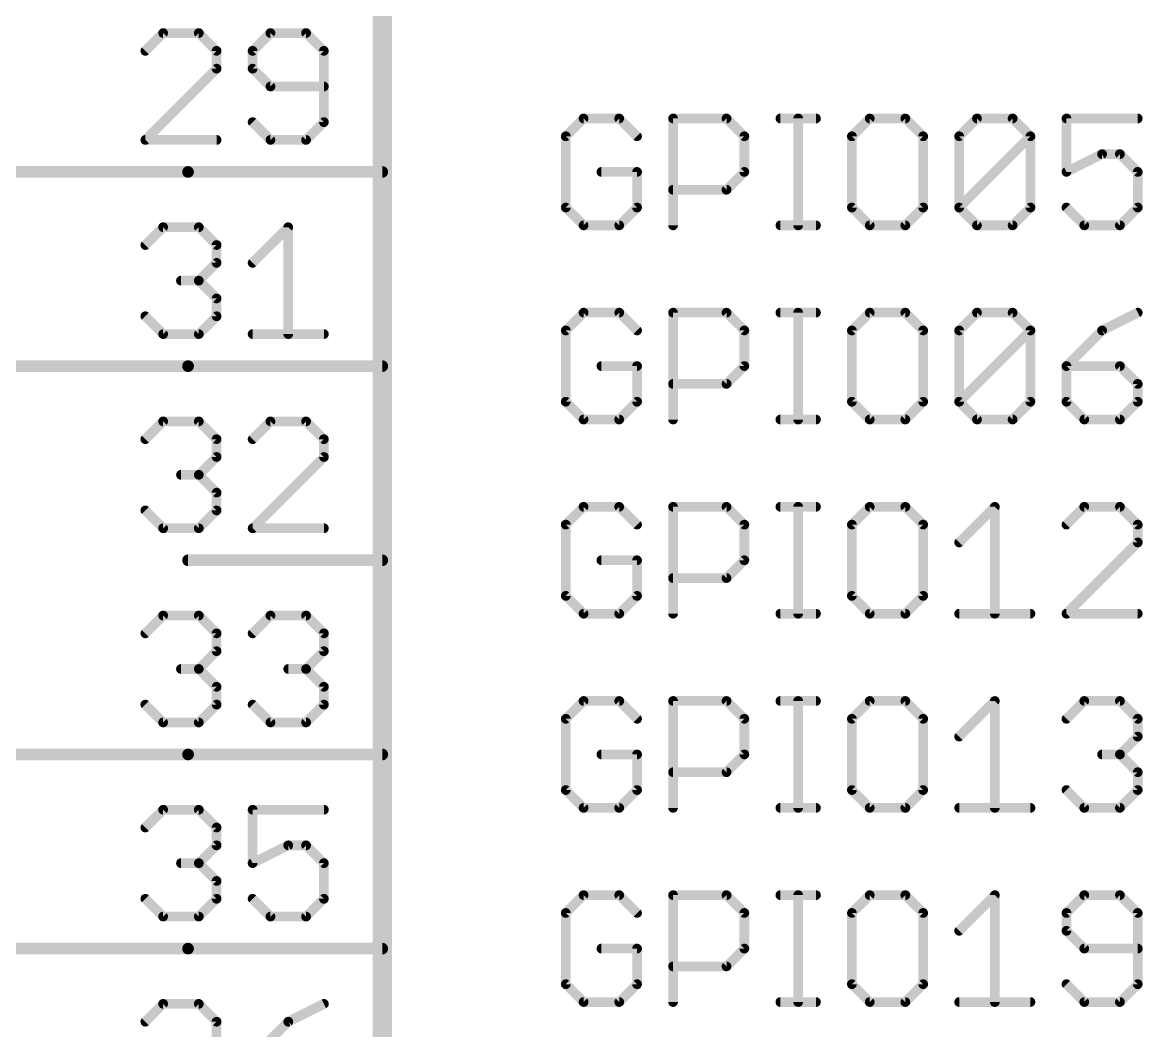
# Model space of a CAD drawing. Extents: x 2 to 137, y 1 to 177.
# Drawn here: x 56.25 to 70.9, y 120.85 to 134.04 of the extents above; entities that cross this region are included whole.
import ezdxf

# ---------------------------------------------------------------- set-up
doc = ezdxf.new("R2010")
doc.units = 0
for name, color, linetype in [('91', 94, 'CONTINUOUS'), ('94', 14, 'CONTINUOUS'), ('95', 250, 'CONTINUOUS')]:
    doc.layers.add(name, color=color, linetype=linetype)

msp = doc.modelspace()

# ---------------------------------------------------------------- linework, layer by layer
at = {"layer": '91', "const_width": 0.1524}
for points in [[(58.42, 132.08), (48.26, 132.08)], [(58.42, 129.54), (48.26, 129.54)], [(58.42, 124.46), (48.26, 124.46)], [(58.42, 121.92), (55.88, 121.92)]]:
    msp.add_lwpolyline(points, dxfattribs=at)
at = {"layer": '91', "const_width": 0.0762}
for points in [[(58.42, 132.0419, 1), (58.42, 132.1181)], [(58.42, 129.5019, 1), (58.42, 129.5781)], [(58.42, 124.4219, 1), (58.42, 124.4981)], [(58.42, 121.8819, 1), (58.42, 121.9581)]]:
    msp.add_lwpolyline(points, format="xyb", dxfattribs=at)
at = {"layer": '94'}
for points, const_width in [([(60.96, 101.6), (60.96, 165.1)], 0.254), ([(58.42, 132.08), (60.96, 132.08)], 0.1524), ([(58.42, 129.54), (60.96, 129.54)], 0.1524), ([(58.42, 127), (60.96, 127)], 0.1524), ([(58.42, 124.46), (60.96, 124.46)], 0.1524), ([(58.42, 121.92), (60.96, 121.92)], 0.1524)]:
    msp.add_lwpolyline(points, dxfattribs=dict(at, const_width=const_width))
at = {"layer": '94', "const_width": 0.0762}
for points in [[(58.42, 132.1181, 1), (58.42, 132.0419)], [(60.96, 132.0419, 1), (60.96, 132.1181)], [(58.42, 129.5781, 1), (58.42, 129.5019)], [(60.96, 129.5019, 1), (60.96, 129.5781)], [(58.42, 127.0381, 1), (58.42, 126.9619)], [(60.96, 126.9619, 1), (60.96, 127.0381)], [(58.42, 124.4981, 1), (58.42, 124.4219)], [(60.96, 124.4219, 1), (60.96, 124.4981)], [(58.42, 121.9581, 1), (58.42, 121.8819)], [(60.96, 121.8819, 1), (60.96, 121.9581)]]:
    msp.add_lwpolyline(points, format="xyb", dxfattribs=at)
at = {"layer": '95', "const_width": 0.127}
for points in [[(58.0944, 133.8973), (57.8613, 133.6643)], [(58.5604, 133.8973), (58.0944, 133.8973)], [(58.7935, 133.6643), (58.5604, 133.8973)], [(59.4977, 133.8973), (59.2646, 133.6643)], [(59.9637, 133.8973), (59.4977, 133.8973)], [(60.1968, 133.6643), (59.9637, 133.8973)], [(58.7935, 133.4312), (58.7935, 133.6643)], [(59.2646, 133.6643), (59.2646, 133.4312)], [(60.1968, 132.7321), (60.1968, 133.6643)], [(57.8613, 132.4991), (58.7935, 133.4312)], [(59.2646, 133.4312), (59.4977, 133.1982)], [(59.4977, 133.1982), (60.1968, 133.1982)], [(59.2646, 132.7321), (59.4977, 132.4991)], [(59.9637, 132.4991), (60.1968, 132.7321)], [(63.5933, 132.7797), (63.3603, 132.5467)], [(64.0594, 132.7797), (63.5933, 132.7797)], [(64.2924, 132.5467), (64.0594, 132.7797)], [(64.7636, 131.3815), (64.7636, 132.7797)], [(64.7636, 132.7797), (65.4627, 132.7797)], [(65.4627, 132.7797), (65.6957, 132.5467)], [(66.1669, 132.7797), (66.6329, 132.7797)], [(66.3999, 131.3815), (66.3999, 132.7797)], [(67.3354, 132.7797), (67.1024, 132.5467)], [(67.8015, 132.7797), (67.3354, 132.7797)], [(68.0345, 132.5467), (67.8015, 132.7797)], [(68.5057, 132.5467), (68.7387, 132.7797)], [(68.7387, 132.7797), (69.2048, 132.7797)], [(69.2048, 132.7797), (69.4378, 132.5467)], [(70.8411, 132.7797), (69.9089, 132.7797)], [(69.9089, 132.7797), (69.9089, 132.0806)], [(63.3603, 132.5467), (63.3603, 131.6145)], [(65.6957, 132.5467), (65.6957, 132.0806)], [(67.1024, 132.5467), (67.1024, 131.6145)], [(68.0345, 131.6145), (68.0345, 132.5467)], [(68.5057, 131.6145), (68.5057, 132.5467)], [(68.5057, 131.6145), (69.4378, 132.5467)], [(69.4378, 132.5467), (69.4378, 131.6145)], [(58.7935, 132.4991), (57.8613, 132.4991)], [(59.4977, 132.4991), (59.9637, 132.4991)], [(69.9089, 132.0806), (70.375, 132.3136)], [(70.375, 132.3136), (70.608, 132.3136)], [(70.608, 132.3136), (70.8411, 132.0806)], [(64.2924, 132.0806), (63.8264, 132.0806)], [(64.2924, 131.6145), (64.2924, 132.0806)], [(65.6957, 132.0806), (65.4627, 131.8476)], [(70.8411, 132.0806), (70.8411, 131.6145)], [(65.4627, 131.8476), (64.7636, 131.8476)], [(63.3603, 131.6145), (63.5933, 131.3815)], [(64.0594, 131.3815), (64.2924, 131.6145)], [(67.1024, 131.6145), (67.3354, 131.3815)], [(67.8015, 131.3815), (68.0345, 131.6145)], [(68.7387, 131.3815), (68.5057, 131.6145)], [(69.4378, 131.6145), (69.2048, 131.3815)], [(70.142, 131.3815), (69.9089, 131.6145)], [(70.8411, 131.6145), (70.608, 131.3815)], [(63.5933, 131.3815), (64.0594, 131.3815)], [(66.1669, 131.3815), (66.6329, 131.3815)], [(67.3354, 131.3815), (67.8015, 131.3815)], [(69.2048, 131.3815), (68.7387, 131.3815)], [(70.608, 131.3815), (70.142, 131.3815)], [(57.8613, 131.1243), (58.0944, 131.3573)], [(58.0944, 131.3573), (58.5604, 131.3573)], [(58.5604, 131.3573), (58.7935, 131.1243)], [(59.2646, 130.8912), (59.7307, 131.3573)], [(59.7307, 131.3573), (59.7307, 129.9591)], [(58.7935, 131.1243), (58.7935, 130.8912)], [(58.7935, 130.8912), (58.5604, 130.6582)], [(58.5604, 130.6582), (58.3274, 130.6582)], [(58.5604, 130.6582), (58.7935, 130.4252)], [(58.7935, 130.4252), (58.7935, 130.1921)], [(58.0944, 129.9591), (57.8613, 130.1921)], [(58.7935, 130.1921), (58.5604, 129.9591)], [(63.5933, 130.2397), (63.3603, 130.0067)], [(64.0594, 130.2397), (63.5933, 130.2397)], [(64.2924, 130.0067), (64.0594, 130.2397)], [(64.7636, 128.8415), (64.7636, 130.2397)], [(64.7636, 130.2397), (65.4627, 130.2397)], [(65.4627, 130.2397), (65.6957, 130.0067)], [(66.1669, 130.2397), (66.6329, 130.2397)], [(66.3999, 128.8415), (66.3999, 130.2397)], [(67.3354, 130.2397), (67.1024, 130.0067)], [(67.8015, 130.2397), (67.3354, 130.2397)], [(68.0345, 130.0067), (67.8015, 130.2397)], [(68.5057, 130.0067), (68.7387, 130.2397)], [(68.7387, 130.2397), (69.2048, 130.2397)], [(69.2048, 130.2397), (69.4378, 130.0067)], [(70.8411, 130.2397), (70.375, 130.0067)], [(58.5604, 129.9591), (58.0944, 129.9591)], [(59.2646, 129.9591), (60.1968, 129.9591)], [(63.3603, 130.0067), (63.3603, 129.0745)], [(65.6957, 130.0067), (65.6957, 129.5406)], [(67.1024, 130.0067), (67.1024, 129.0745)], [(68.0345, 129.0745), (68.0345, 130.0067)], [(68.5057, 129.0745), (68.5057, 130.0067)], [(68.5057, 129.0745), (69.4378, 130.0067)], [(69.4378, 130.0067), (69.4378, 129.0745)], [(70.375, 130.0067), (69.9089, 129.5406)], [(64.2924, 129.5406), (63.8264, 129.5406)], [(64.2924, 129.0745), (64.2924, 129.5406)], [(65.6957, 129.5406), (65.4627, 129.3076)], [(69.9089, 129.5406), (69.9089, 129.0745)], [(70.608, 129.5406), (69.9089, 129.5406)], [(70.8411, 129.3076), (70.608, 129.5406)], [(65.4627, 129.3076), (64.7636, 129.3076)], [(70.8411, 129.0745), (70.8411, 129.3076)], [(63.3603, 129.0745), (63.5933, 128.8415)], [(64.0594, 128.8415), (64.2924, 129.0745)], [(67.1024, 129.0745), (67.3354, 128.8415)], [(67.8015, 128.8415), (68.0345, 129.0745)], [(68.7387, 128.8415), (68.5057, 129.0745)], [(69.4378, 129.0745), (69.2048, 128.8415)], [(69.9089, 129.0745), (70.142, 128.8415)], [(70.608, 128.8415), (70.8411, 129.0745)], [(57.8613, 128.5843), (58.0944, 128.8173)], [(58.0944, 128.8173), (58.5604, 128.8173)], [(58.5604, 128.8173), (58.7935, 128.5843)], [(59.4977, 128.8173), (59.2646, 128.5843)], [(59.9637, 128.8173), (59.4977, 128.8173)], [(60.1968, 128.5843), (59.9637, 128.8173)], [(63.5933, 128.8415), (64.0594, 128.8415)], [(66.1669, 128.8415), (66.6329, 128.8415)], [(67.3354, 128.8415), (67.8015, 128.8415)], [(69.2048, 128.8415), (68.7387, 128.8415)], [(70.142, 128.8415), (70.608, 128.8415)], [(58.7935, 128.5843), (58.7935, 128.3512)], [(60.1968, 128.3512), (60.1968, 128.5843)], [(58.7935, 128.3512), (58.5604, 128.1182)], [(59.2646, 127.4191), (60.1968, 128.3512)], [(58.5604, 128.1182), (58.3274, 128.1182)], [(58.5604, 128.1182), (58.7935, 127.8852)], [(58.7935, 127.8852), (58.7935, 127.6521)], [(63.5933, 127.6997), (63.3603, 127.4667)], [(64.0594, 127.6997), (63.5933, 127.6997)], [(64.2924, 127.4667), (64.0594, 127.6997)], [(64.7636, 126.3015), (64.7636, 127.6997)], [(64.7636, 127.6997), (65.4627, 127.6997)], [(65.4627, 127.6997), (65.6957, 127.4667)], [(66.1669, 127.6997), (66.6329, 127.6997)], [(66.3999, 126.3015), (66.3999, 127.6997)], [(67.3354, 127.6997), (67.1024, 127.4667)], [(67.8015, 127.6997), (67.3354, 127.6997)], [(68.0345, 127.4667), (67.8015, 127.6997)], [(68.5057, 127.2336), (68.9717, 127.6997)], [(68.9717, 127.6997), (68.9717, 126.3015)], [(70.142, 127.6997), (69.9089, 127.4667)], [(70.608, 127.6997), (70.142, 127.6997)], [(70.8411, 127.4667), (70.608, 127.6997)], [(58.0944, 127.4191), (57.8613, 127.6521)], [(58.7935, 127.6521), (58.5604, 127.4191)], [(58.5604, 127.4191), (58.0944, 127.4191)], [(60.1968, 127.4191), (59.2646, 127.4191)], [(63.3603, 127.4667), (63.3603, 126.5345)], [(65.6957, 127.4667), (65.6957, 127.0006)], [(67.1024, 127.4667), (67.1024, 126.5345)], [(68.0345, 126.5345), (68.0345, 127.4667)], [(70.8411, 127.2336), (70.8411, 127.4667)], [(69.9089, 126.3015), (70.8411, 127.2336)], [(64.2924, 127.0006), (63.8264, 127.0006)], [(64.2924, 126.5345), (64.2924, 127.0006)], [(65.6957, 127.0006), (65.4627, 126.7676)], [(65.4627, 126.7676), (64.7636, 126.7676)], [(63.3603, 126.5345), (63.5933, 126.3015)], [(64.0594, 126.3015), (64.2924, 126.5345)], [(67.1024, 126.5345), (67.3354, 126.3015)], [(67.8015, 126.3015), (68.0345, 126.5345)], [(57.8613, 126.0443), (58.0944, 126.2773)], [(58.0944, 126.2773), (58.5604, 126.2773)], [(58.5604, 126.2773), (58.7935, 126.0443)], [(59.2646, 126.0443), (59.4977, 126.2773)], [(59.4977, 126.2773), (59.9637, 126.2773)], [(59.9637, 126.2773), (60.1968, 126.0443)], [(63.5933, 126.3015), (64.0594, 126.3015)], [(66.1669, 126.3015), (66.6329, 126.3015)], [(67.3354, 126.3015), (67.8015, 126.3015)], [(68.5057, 126.3015), (69.4378, 126.3015)], [(70.8411, 126.3015), (69.9089, 126.3015)], [(58.7935, 126.0443), (58.7935, 125.8112)], [(60.1968, 126.0443), (60.1968, 125.8112)], [(58.7935, 125.8112), (58.5604, 125.5782)], [(60.1968, 125.8112), (59.9637, 125.5782)], [(58.5604, 125.5782), (58.3274, 125.5782)], [(58.5604, 125.5782), (58.7935, 125.3452)], [(59.9637, 125.5782), (59.7307, 125.5782)], [(59.9637, 125.5782), (60.1968, 125.3452)], [(58.7935, 125.3452), (58.7935, 125.1121)], [(60.1968, 125.3452), (60.1968, 125.1121)], [(58.0944, 124.8791), (57.8613, 125.1121)], [(58.7935, 125.1121), (58.5604, 124.8791)], [(59.4977, 124.8791), (59.2646, 125.1121)], [(60.1968, 125.1121), (59.9637, 124.8791)], [(63.5933, 125.1597), (63.3603, 124.9267)], [(64.0594, 125.1597), (63.5933, 125.1597)], [(64.2924, 124.9267), (64.0594, 125.1597)], [(64.7636, 123.7615), (64.7636, 125.1597)], [(64.7636, 125.1597), (65.4627, 125.1597)], [(65.4627, 125.1597), (65.6957, 124.9267)], [(66.1669, 125.1597), (66.6329, 125.1597)], [(66.3999, 123.7615), (66.3999, 125.1597)], [(67.3354, 125.1597), (67.1024, 124.9267)], [(67.8015, 125.1597), (67.3354, 125.1597)], [(68.0345, 124.9267), (67.8015, 125.1597)], [(68.5057, 124.6936), (68.9717, 125.1597)], [(68.9717, 125.1597), (68.9717, 123.7615)], [(69.9089, 124.9267), (70.142, 125.1597)], [(70.142, 125.1597), (70.608, 125.1597)], [(70.608, 125.1597), (70.8411, 124.9267)], [(63.3603, 124.9267), (63.3603, 123.9945)], [(65.6957, 124.9267), (65.6957, 124.4606)], [(67.1024, 124.9267), (67.1024, 123.9945)], [(68.0345, 123.9945), (68.0345, 124.9267)], [(70.8411, 124.9267), (70.8411, 124.6936)], [(58.5604, 124.8791), (58.0944, 124.8791)], [(59.9637, 124.8791), (59.4977, 124.8791)], [(70.8411, 124.6936), (70.608, 124.4606)], [(64.2924, 124.4606), (63.8264, 124.4606)], [(64.2924, 123.9945), (64.2924, 124.4606)], [(65.6957, 124.4606), (65.4627, 124.2276)], [(70.608, 124.4606), (70.375, 124.4606)], [(70.608, 124.4606), (70.8411, 124.2276)], [(65.4627, 124.2276), (64.7636, 124.2276)], [(70.8411, 124.2276), (70.8411, 123.9945)], [(63.3603, 123.9945), (63.5933, 123.7615)], [(64.0594, 123.7615), (64.2924, 123.9945)], [(67.1024, 123.9945), (67.3354, 123.7615)], [(67.8015, 123.7615), (68.0345, 123.9945)], [(70.142, 123.7615), (69.9089, 123.9945)], [(70.8411, 123.9945), (70.608, 123.7615)], [(63.5933, 123.7615), (64.0594, 123.7615)], [(66.1669, 123.7615), (66.6329, 123.7615)], [(67.3354, 123.7615), (67.8015, 123.7615)], [(68.5057, 123.7615), (69.4378, 123.7615)], [(70.608, 123.7615), (70.142, 123.7615)], [(57.8613, 123.5043), (58.0944, 123.7373)], [(58.0944, 123.7373), (58.5604, 123.7373)], [(58.5604, 123.7373), (58.7935, 123.5043)], [(60.1968, 123.7373), (59.2646, 123.7373)], [(59.2646, 123.7373), (59.2646, 123.0382)], [(58.7935, 123.5043), (58.7935, 123.2712)], [(58.7935, 123.2712), (58.5604, 123.0382)], [(59.2646, 123.0382), (59.7307, 123.2712)], [(59.7307, 123.2712), (59.9637, 123.2712)], [(59.9637, 123.2712), (60.1968, 123.0382)], [(58.5604, 123.0382), (58.3274, 123.0382)], [(58.5604, 123.0382), (58.7935, 122.8052)], [(60.1968, 123.0382), (60.1968, 122.5721)], [(58.7935, 122.8052), (58.7935, 122.5721)], [(58.0944, 122.3391), (57.8613, 122.5721)], [(58.7935, 122.5721), (58.5604, 122.3391)], [(59.4977, 122.3391), (59.2646, 122.5721)], [(60.1968, 122.5721), (59.9637, 122.3391)], [(63.5933, 122.6197), (63.3603, 122.3867)], [(64.0594, 122.6197), (63.5933, 122.6197)], [(64.2924, 122.3867), (64.0594, 122.6197)], [(64.7636, 121.2215), (64.7636, 122.6197)], [(64.7636, 122.6197), (65.4627, 122.6197)], [(65.4627, 122.6197), (65.6957, 122.3867)], [(66.1669, 122.6197), (66.6329, 122.6197)], [(66.3999, 121.2215), (66.3999, 122.6197)], [(67.3354, 122.6197), (67.1024, 122.3867)], [(67.8015, 122.6197), (67.3354, 122.6197)], [(68.0345, 122.3867), (67.8015, 122.6197)], [(68.5057, 122.1536), (68.9717, 122.6197)], [(68.9717, 122.6197), (68.9717, 121.2215)], [(70.142, 122.6197), (69.9089, 122.3867)], [(70.608, 122.6197), (70.142, 122.6197)], [(70.8411, 122.3867), (70.608, 122.6197)], [(58.5604, 122.3391), (58.0944, 122.3391)], [(59.9637, 122.3391), (59.4977, 122.3391)], [(63.3603, 122.3867), (63.3603, 121.4545)], [(65.6957, 122.3867), (65.6957, 121.9206)], [(67.1024, 122.3867), (67.1024, 121.4545)], [(68.0345, 121.4545), (68.0345, 122.3867)], [(69.9089, 122.3867), (69.9089, 122.1536)], [(70.8411, 121.4545), (70.8411, 122.3867)], [(69.9089, 122.1536), (70.142, 121.9206)], [(64.2924, 121.9206), (63.8264, 121.9206)], [(64.2924, 121.4545), (64.2924, 121.9206)], [(65.6957, 121.9206), (65.4627, 121.6876)], [(70.142, 121.9206), (70.8411, 121.9206)], [(65.4627, 121.6876), (64.7636, 121.6876)], [(63.3603, 121.4545), (63.5933, 121.2215)], [(64.0594, 121.2215), (64.2924, 121.4545)], [(67.1024, 121.4545), (67.3354, 121.2215)], [(67.8015, 121.2215), (68.0345, 121.4545)], [(69.9089, 121.4545), (70.142, 121.2215)], [(70.608, 121.2215), (70.8411, 121.4545)], [(57.8613, 120.9643), (58.0944, 121.1973)], [(58.0944, 121.1973), (58.5604, 121.1973)], [(58.5604, 121.1973), (58.7935, 120.9643)], [(60.1968, 121.1973), (59.7307, 120.9643)], [(63.5933, 121.2215), (64.0594, 121.2215)], [(66.1669, 121.2215), (66.6329, 121.2215)], [(67.3354, 121.2215), (67.8015, 121.2215)], [(68.5057, 121.2215), (69.4378, 121.2215)], [(70.142, 121.2215), (70.608, 121.2215)], [(58.7935, 120.9643), (58.7935, 120.7312)], [(59.7307, 120.9643), (59.2646, 120.4982)]]:
    msp.add_lwpolyline(points, dxfattribs=at)
at = {"layer": '95', "const_width": 0.0635}
for points in [[(58.0944, 133.929, 1), (58.0944, 133.8655)], [(58.1168, 133.8748, 1), (58.0719, 133.9197)], [(58.5829, 133.9197, 1), (58.538, 133.8748)], [(58.5604, 133.8655, 1), (58.5604, 133.929)], [(59.4977, 133.929, 1), (59.4977, 133.8655)], [(59.5201, 133.8748, 1), (59.4752, 133.9197)], [(59.9862, 133.9197, 1), (59.9413, 133.8748)], [(59.9637, 133.8655, 1), (59.9637, 133.929)], [(57.8389, 133.6867, 1), (57.8838, 133.6418)], [(58.8252, 133.6643, 1), (58.7617, 133.6643)], [(58.771, 133.6418, 1), (58.8159, 133.6867)], [(59.2964, 133.6643, 1), (59.2329, 133.6643)], [(59.2422, 133.6867, 1), (59.2871, 133.6418)], [(60.2285, 133.6643, 1), (60.165, 133.6643)], [(60.1743, 133.6418, 1), (60.2192, 133.6867)], [(58.8159, 133.4088, 1), (58.771, 133.4537)], [(59.2871, 133.4537, 1), (59.2422, 133.4088)], [(58.7617, 133.4312, 1), (58.8252, 133.4312)], [(59.2329, 133.4312, 1), (59.2964, 133.4312)], [(59.4977, 133.2299, 1), (59.4977, 133.1664)], [(59.4752, 133.1757, 1), (59.5201, 133.2206)], [(60.1968, 133.1664, 1), (60.1968, 133.2299)], [(59.2871, 132.7546, 1), (59.2422, 132.7097)], [(60.165, 132.7321, 1), (60.2285, 132.7321)], [(60.2192, 132.7097, 1), (60.1743, 132.7546)], [(63.5933, 132.8114, 1), (63.5933, 132.7479)], [(63.6158, 132.7572, 1), (63.5709, 132.8021)], [(64.0818, 132.8021, 1), (64.0369, 132.7572)], [(64.0594, 132.7479, 1), (64.0594, 132.8114)], [(64.7953, 132.7797, 1), (64.7318, 132.7797)], [(64.7636, 132.8114, 1), (64.7636, 132.7479)], [(65.4851, 132.8021, 1), (65.4402, 132.7572)], [(65.4627, 132.7479, 1), (65.4627, 132.8114)], [(66.1669, 132.8114, 1), (66.1669, 132.7479)], [(66.4316, 132.7797, 1), (66.3681, 132.7797)], [(66.6329, 132.7479, 1), (66.6329, 132.8114)], [(67.3354, 132.8114, 1), (67.3354, 132.7479)], [(67.3579, 132.7572, 1), (67.313, 132.8021)], [(67.8239, 132.8021, 1), (67.779, 132.7572)], [(67.8015, 132.7479, 1), (67.8015, 132.8114)], [(68.7387, 132.8114, 1), (68.7387, 132.7479)], [(68.7611, 132.7572, 1), (68.7162, 132.8021)], [(69.2272, 132.8021, 1), (69.1823, 132.7572)], [(69.2048, 132.7479, 1), (69.2048, 132.8114)], [(69.9407, 132.7797, 1), (69.8772, 132.7797)], [(69.9089, 132.8114, 1), (69.9089, 132.7479)], [(70.8411, 132.7479, 1), (70.8411, 132.8114)], [(63.3921, 132.5467, 1), (63.3285, 132.5467)], [(63.3378, 132.5691, 1), (63.3828, 132.5242)], [(64.27, 132.5242, 1), (64.3149, 132.5691)], [(65.7275, 132.5467, 1), (65.664, 132.5467)], [(65.6733, 132.5242, 1), (65.7182, 132.5691)], [(67.1341, 132.5467, 1), (67.0706, 132.5467)], [(67.0799, 132.5691, 1), (67.1248, 132.5242)], [(68.0663, 132.5467, 1), (68.0028, 132.5467)], [(68.0121, 132.5242, 1), (68.057, 132.5691)], [(68.5374, 132.5467, 1), (68.4739, 132.5467)], [(68.4832, 132.5691, 1), (68.5281, 132.5242)], [(69.4695, 132.5467, 1), (69.406, 132.5467)], [(69.4602, 132.5242, 1), (69.4153, 132.5691)], [(69.4153, 132.5242, 1), (69.4602, 132.5691)], [(57.8613, 132.5308, 1), (57.8613, 132.4674)], [(57.8389, 132.5216, 1), (57.8838, 132.4766)], [(58.7935, 132.4674, 1), (58.7935, 132.5308)], [(59.4977, 132.5308, 1), (59.4977, 132.4674)], [(59.4752, 132.4766, 1), (59.5201, 132.5216)], [(59.9413, 132.5216, 1), (59.9862, 132.4766)], [(59.9637, 132.4674, 1), (59.9637, 132.5308)], [(70.375, 132.3454, 1), (70.375, 132.2819)], [(70.3892, 132.2852, 1), (70.3608, 132.342)], [(70.6305, 132.3361, 1), (70.5856, 132.2912)], [(70.608, 132.2819, 1), (70.608, 132.3454)], [(63.8264, 132.1123, 1), (63.8264, 132.0488)], [(64.3242, 132.0806, 1), (64.2607, 132.0806)], [(64.2924, 132.0488, 1), (64.2924, 132.1123)], [(65.664, 132.0806, 1), (65.7275, 132.0806)], [(65.7182, 132.0581, 1), (65.6733, 132.103)], [(69.8947, 132.109, 1), (69.9231, 132.0522)], [(69.8772, 132.0806, 1), (69.9407, 132.0806)], [(70.8728, 132.0806, 1), (70.8093, 132.0806)], [(70.8186, 132.0581, 1), (70.8635, 132.103)], [(64.7636, 131.8793, 1), (64.7636, 131.8158)], [(65.4402, 131.87, 1), (65.4851, 131.8251)], [(65.4627, 131.8158, 1), (65.4627, 131.8793)], [(63.3285, 131.6145, 1), (63.3921, 131.6145)], [(63.3828, 131.637, 1), (63.3378, 131.5921)], [(64.2607, 131.6145, 1), (64.3242, 131.6145)], [(64.3149, 131.5921, 1), (64.27, 131.637)], [(67.0706, 131.6145, 1), (67.1341, 131.6145)], [(67.1248, 131.637, 1), (67.0799, 131.5921)], [(68.0028, 131.6145, 1), (68.0663, 131.6145)], [(68.057, 131.5921, 1), (68.0121, 131.637)], [(68.4739, 131.6145, 1), (68.5374, 131.6145)], [(68.5281, 131.637, 1), (68.4832, 131.5921)], [(68.4832, 131.637, 1), (68.5281, 131.5921)], [(69.406, 131.6145, 1), (69.4695, 131.6145)], [(69.4602, 131.5921, 1), (69.4153, 131.637)], [(69.9314, 131.637, 1), (69.8865, 131.5921)], [(70.8093, 131.6145, 1), (70.8728, 131.6145)], [(70.8635, 131.5921, 1), (70.8186, 131.637)], [(63.5933, 131.4133, 1), (63.5933, 131.3498)], [(63.5709, 131.359, 1), (63.6158, 131.404)], [(64.0369, 131.404, 1), (64.0818, 131.359)], [(64.0594, 131.3498, 1), (64.0594, 131.4133)], [(66.1669, 131.4133, 1), (66.1669, 131.3498)], [(66.6329, 131.3498, 1), (66.6329, 131.4133)], [(67.3354, 131.4133, 1), (67.3354, 131.3498)], [(67.313, 131.359, 1), (67.3579, 131.404)], [(67.779, 131.404, 1), (67.8239, 131.359)], [(67.8015, 131.3498, 1), (67.8015, 131.4133)], [(68.7387, 131.4133, 1), (68.7387, 131.3498)], [(68.7162, 131.359, 1), (68.7611, 131.404)], [(69.1823, 131.404, 1), (69.2272, 131.359)], [(69.2048, 131.3498, 1), (69.2048, 131.4133)], [(70.142, 131.4133, 1), (70.142, 131.3498)], [(70.1195, 131.359, 1), (70.1644, 131.404)], [(70.5856, 131.404, 1), (70.6305, 131.359)], [(70.608, 131.3498, 1), (70.608, 131.4133)], [(58.0944, 131.389, 1), (58.0944, 131.3255)], [(58.1168, 131.3348, 1), (58.0719, 131.3797)], [(58.5829, 131.3797, 1), (58.538, 131.3348)], [(58.5604, 131.3255, 1), (58.5604, 131.389)], [(59.7624, 131.3573, 1), (59.6989, 131.3573)], [(59.7531, 131.3348, 1), (59.7082, 131.3797)], [(64.7318, 131.3815, 1), (64.7953, 131.3815)], [(66.3681, 131.3815, 1), (66.4316, 131.3815)], [(57.8389, 131.1467, 1), (57.8838, 131.1018)], [(58.8252, 131.1243, 1), (58.7617, 131.1243)], [(58.771, 131.1018, 1), (58.8159, 131.1467)], [(58.7617, 130.8912, 1), (58.8252, 130.8912)], [(58.8159, 130.8688, 1), (58.771, 130.9137)], [(59.2422, 130.9137, 1), (59.2871, 130.8688)], [(58.3274, 130.6899, 1), (58.3274, 130.6264)], [(58.5829, 130.6806, 1), (58.538, 130.6357)], [(58.538, 130.6806, 1), (58.5829, 130.6357)], [(58.5604, 130.6264, 1), (58.5604, 130.6899)], [(58.8252, 130.4252, 1), (58.7617, 130.4252)], [(58.771, 130.4027, 1), (58.8159, 130.4476)], [(57.8838, 130.2146, 1), (57.8389, 130.1697)], [(58.8159, 130.1697, 1), (58.771, 130.2146)], [(63.5933, 130.2714, 1), (63.5933, 130.2079)], [(63.6158, 130.2172, 1), (63.5709, 130.2621)], [(64.0818, 130.2621, 1), (64.0369, 130.2172)], [(64.0594, 130.2079, 1), (64.0594, 130.2714)], [(64.7953, 130.2397, 1), (64.7318, 130.2397)], [(64.7636, 130.2714, 1), (64.7636, 130.2079)], [(65.4851, 130.2621, 1), (65.4402, 130.2172)], [(65.4627, 130.2079, 1), (65.4627, 130.2714)], [(66.1669, 130.2714, 1), (66.1669, 130.2079)], [(66.4316, 130.2397, 1), (66.3681, 130.2397)], [(66.6329, 130.2079, 1), (66.6329, 130.2714)], [(67.3354, 130.2714, 1), (67.3354, 130.2079)], [(67.3579, 130.2172, 1), (67.313, 130.2621)], [(67.8239, 130.2621, 1), (67.779, 130.2172)], [(67.8015, 130.2079, 1), (67.8015, 130.2714)], [(68.7387, 130.2714, 1), (68.7387, 130.2079)], [(68.7611, 130.2172, 1), (68.7162, 130.2621)], [(69.2272, 130.2621, 1), (69.1823, 130.2172)], [(69.2048, 130.2079, 1), (69.2048, 130.2714)], [(70.8553, 130.2113, 1), (70.8269, 130.2681)], [(58.7617, 130.1921, 1), (58.8252, 130.1921)], [(58.0944, 129.9908, 1), (58.0944, 129.9274)], [(58.0719, 129.9366, 1), (58.1168, 129.9816)], [(58.538, 129.9816, 1), (58.5829, 129.9366)], [(58.5604, 129.9274, 1), (58.5604, 129.9908)], [(59.2646, 129.9908, 1), (59.2646, 129.9274)], [(59.6989, 129.9591, 1), (59.7624, 129.9591)], [(60.1968, 129.9274, 1), (60.1968, 129.9908)], [(63.3921, 130.0067, 1), (63.3285, 130.0067)], [(63.3378, 130.0291, 1), (63.3828, 129.9842)], [(64.27, 129.9842, 1), (64.3149, 130.0291)], [(65.7275, 130.0067, 1), (65.664, 130.0067)], [(65.6733, 129.9842, 1), (65.7182, 130.0291)], [(67.1341, 130.0067, 1), (67.0706, 130.0067)], [(67.0799, 130.0291, 1), (67.1248, 129.9842)], [(68.0663, 130.0067, 1), (68.0028, 130.0067)], [(68.0121, 129.9842, 1), (68.057, 130.0291)], [(68.5374, 130.0067, 1), (68.4739, 130.0067)], [(68.4832, 130.0291, 1), (68.5281, 129.9842)], [(69.4695, 130.0067, 1), (69.406, 130.0067)], [(69.4602, 129.9842, 1), (69.4153, 130.0291)], [(69.4153, 129.9842, 1), (69.4602, 130.0291)], [(70.3608, 130.0351, 1), (70.3892, 129.9783)], [(70.3974, 129.9842, 1), (70.3525, 130.0291)], [(63.8264, 129.5723, 1), (63.8264, 129.5088)], [(64.3242, 129.5406, 1), (64.2607, 129.5406)], [(64.2924, 129.5088, 1), (64.2924, 129.5723)], [(65.664, 129.5406, 1), (65.7275, 129.5406)], [(65.7182, 129.5181, 1), (65.6733, 129.563)], [(69.9407, 129.5406, 1), (69.8772, 129.5406)], [(69.9089, 129.5723, 1), (69.9089, 129.5088)], [(69.8865, 129.563, 1), (69.9314, 129.5181)], [(70.6305, 129.563, 1), (70.5856, 129.5181)], [(70.608, 129.5088, 1), (70.608, 129.5723)], [(64.7636, 129.3393, 1), (64.7636, 129.2758)], [(65.4627, 129.2758, 1), (65.4627, 129.3393)], [(70.8728, 129.3076, 1), (70.8093, 129.3076)], [(65.4402, 129.33, 1), (65.4851, 129.2851)], [(70.8186, 129.2851, 1), (70.8635, 129.33)], [(63.3285, 129.0745, 1), (63.3921, 129.0745)], [(63.3828, 129.097, 1), (63.3378, 129.0521)], [(64.2607, 129.0745, 1), (64.3242, 129.0745)], [(64.3149, 129.0521, 1), (64.27, 129.097)], [(67.0706, 129.0745, 1), (67.1341, 129.0745)], [(67.1248, 129.097, 1), (67.0799, 129.0521)], [(68.0028, 129.0745, 1), (68.0663, 129.0745)], [(68.057, 129.0521, 1), (68.0121, 129.097)], [(68.4739, 129.0745, 1), (68.5374, 129.0745)], [(68.5281, 129.097, 1), (68.4832, 129.0521)], [(68.4832, 129.097, 1), (68.5281, 129.0521)], [(69.406, 129.0745, 1), (69.4695, 129.0745)], [(69.4602, 129.0521, 1), (69.4153, 129.097)], [(69.8772, 129.0745, 1), (69.9407, 129.0745)], [(69.9314, 129.097, 1), (69.8865, 129.0521)], [(70.8093, 129.0745, 1), (70.8728, 129.0745)], [(70.8635, 129.0521, 1), (70.8186, 129.097)], [(58.0944, 128.849, 1), (58.0944, 128.7855)], [(58.1168, 128.7948, 1), (58.0719, 128.8397)], [(58.5829, 128.8397, 1), (58.538, 128.7948)], [(58.5604, 128.7855, 1), (58.5604, 128.849)], [(59.4977, 128.849, 1), (59.4977, 128.7855)], [(59.5201, 128.7948, 1), (59.4752, 128.8397)], [(59.9862, 128.8397, 1), (59.9413, 128.7948)], [(59.9637, 128.7855, 1), (59.9637, 128.849)], [(63.5933, 128.8732, 1), (63.5933, 128.8098)], [(63.5709, 128.819, 1), (63.6158, 128.864)], [(64.0369, 128.864, 1), (64.0818, 128.819)], [(64.0594, 128.8098, 1), (64.0594, 128.8732)], [(64.7318, 128.8415, 1), (64.7953, 128.8415)], [(66.1669, 128.8732, 1), (66.1669, 128.8098)], [(66.3681, 128.8415, 1), (66.4316, 128.8415)], [(66.6329, 128.8098, 1), (66.6329, 128.8732)], [(67.3354, 128.8732, 1), (67.3354, 128.8098)], [(67.313, 128.819, 1), (67.3579, 128.864)], [(67.779, 128.864, 1), (67.8239, 128.819)], [(67.8015, 128.8098, 1), (67.8015, 128.8732)], [(68.7387, 128.8732, 1), (68.7387, 128.8098)], [(68.7162, 128.819, 1), (68.7611, 128.864)], [(69.1823, 128.864, 1), (69.2272, 128.819)], [(69.2048, 128.8098, 1), (69.2048, 128.8732)], [(70.142, 128.8732, 1), (70.142, 128.8098)], [(70.1195, 128.819, 1), (70.1644, 128.864)], [(70.5856, 128.864, 1), (70.6305, 128.819)], [(70.608, 128.8098, 1), (70.608, 128.8732)], [(57.8389, 128.6067, 1), (57.8838, 128.5618)], [(58.8252, 128.5843, 1), (58.7617, 128.5843)], [(58.771, 128.5618, 1), (58.8159, 128.6067)], [(59.2422, 128.6067, 1), (59.2871, 128.5618)], [(60.2285, 128.5843, 1), (60.165, 128.5843)], [(60.1743, 128.5618, 1), (60.2192, 128.6067)], [(58.7617, 128.3512, 1), (58.8252, 128.3512)], [(58.8159, 128.3288, 1), (58.771, 128.3737)], [(60.165, 128.3512, 1), (60.2285, 128.3512)], [(60.2192, 128.3288, 1), (60.1743, 128.3737)], [(58.3274, 128.1499, 1), (58.3274, 128.0864)], [(58.5829, 128.1406, 1), (58.538, 128.0957)], [(58.538, 128.1406, 1), (58.5829, 128.0957)], [(58.5604, 128.0864, 1), (58.5604, 128.1499)], [(58.8252, 127.8852, 1), (58.7617, 127.8852)], [(58.771, 127.8627, 1), (58.8159, 127.9076)], [(63.5933, 127.7314, 1), (63.5933, 127.6679)], [(63.6158, 127.6772, 1), (63.5709, 127.7221)], [(64.0818, 127.7221, 1), (64.0369, 127.6772)], [(64.0594, 127.6679, 1), (64.0594, 127.7314)], [(64.7953, 127.6997, 1), (64.7318, 127.6997)], [(64.7636, 127.7314, 1), (64.7636, 127.6679)], [(65.4851, 127.7221, 1), (65.4402, 127.6772)], [(65.4627, 127.6679, 1), (65.4627, 127.7314)], [(66.1669, 127.7314, 1), (66.1669, 127.6679)], [(66.4316, 127.6997, 1), (66.3681, 127.6997)], [(66.6329, 127.6679, 1), (66.6329, 127.7314)], [(67.3354, 127.7314, 1), (67.3354, 127.6679)], [(67.3579, 127.6772, 1), (67.313, 127.7221)], [(67.8239, 127.7221, 1), (67.779, 127.6772)], [(67.8015, 127.6679, 1), (67.8015, 127.7314)], [(69.0035, 127.6997, 1), (68.94, 127.6997)], [(68.9942, 127.6772, 1), (68.9493, 127.7221)], [(70.142, 127.7314, 1), (70.142, 127.6679)], [(70.1644, 127.6772, 1), (70.1195, 127.7221)], [(70.6305, 127.7221, 1), (70.5856, 127.6772)], [(70.608, 127.6679, 1), (70.608, 127.7314)], [(57.8838, 127.6746, 1), (57.8389, 127.6297)], [(58.7617, 127.6521, 1), (58.8252, 127.6521)], [(58.8159, 127.6297, 1), (58.771, 127.6746)], [(58.0944, 127.4509, 1), (58.0944, 127.3873)], [(58.0719, 127.3966, 1), (58.1168, 127.4416)], [(58.538, 127.4416, 1), (58.5829, 127.3966)], [(58.5604, 127.3873, 1), (58.5604, 127.4509)], [(59.2646, 127.4509, 1), (59.2646, 127.3873)], [(59.2422, 127.4416, 1), (59.2871, 127.3966)], [(60.1968, 127.3873, 1), (60.1968, 127.4509)], [(63.3921, 127.4667, 1), (63.3285, 127.4667)], [(63.3378, 127.4891, 1), (63.3828, 127.4442)], [(64.27, 127.4442, 1), (64.3149, 127.4891)], [(65.7275, 127.4667, 1), (65.664, 127.4667)], [(65.6733, 127.4442, 1), (65.7182, 127.4891)], [(67.1341, 127.4667, 1), (67.0706, 127.4667)], [(67.0799, 127.4891, 1), (67.1248, 127.4442)], [(68.0663, 127.4667, 1), (68.0028, 127.4667)], [(68.0121, 127.4442, 1), (68.057, 127.4891)], [(69.8865, 127.4891, 1), (69.9314, 127.4442)], [(70.8728, 127.4667, 1), (70.8093, 127.4667)], [(70.8186, 127.4442, 1), (70.8635, 127.4891)], [(68.4832, 127.2561, 1), (68.5281, 127.2112)], [(70.8093, 127.2336, 1), (70.8728, 127.2336)], [(70.8635, 127.2112, 1), (70.8186, 127.2561)], [(63.8264, 127.0323, 1), (63.8264, 126.9688)], [(64.3242, 127.0006, 1), (64.2607, 127.0006)], [(64.2924, 126.9688, 1), (64.2924, 127.0323)], [(65.664, 127.0006, 1), (65.7275, 127.0006)], [(65.7182, 126.9781, 1), (65.6733, 127.023)], [(64.7636, 126.7993, 1), (64.7636, 126.7358)], [(65.4402, 126.79, 1), (65.4851, 126.7451)], [(65.4627, 126.7358, 1), (65.4627, 126.7993)], [(63.3828, 126.557, 1), (63.3378, 126.5121)], [(64.3149, 126.5121, 1), (64.27, 126.557)], [(67.1248, 126.557, 1), (67.0799, 126.5121)], [(68.057, 126.5121, 1), (68.0121, 126.557)], [(63.3285, 126.5345, 1), (63.3921, 126.5345)], [(64.2607, 126.5345, 1), (64.3242, 126.5345)], [(67.0706, 126.5345, 1), (67.1341, 126.5345)], [(68.0028, 126.5345, 1), (68.0663, 126.5345)], [(58.0944, 126.309, 1), (58.0944, 126.2455)], [(58.1168, 126.2548, 1), (58.0719, 126.2997)], [(58.5829, 126.2997, 1), (58.538, 126.2548)], [(58.5604, 126.2455, 1), (58.5604, 126.309)], [(59.4977, 126.309, 1), (59.4977, 126.2455)], [(59.5201, 126.2548, 1), (59.4752, 126.2997)], [(59.9862, 126.2997, 1), (59.9413, 126.2548)], [(59.9637, 126.2455, 1), (59.9637, 126.309)], [(63.5933, 126.3333, 1), (63.5933, 126.2698)], [(63.5709, 126.279, 1), (63.6158, 126.324)], [(64.0369, 126.324, 1), (64.0818, 126.279)], [(64.0594, 126.2698, 1), (64.0594, 126.3333)], [(64.7318, 126.3015, 1), (64.7953, 126.3015)], [(66.1669, 126.3333, 1), (66.1669, 126.2698)], [(66.3681, 126.3015, 1), (66.4316, 126.3015)], [(66.6329, 126.2698, 1), (66.6329, 126.3333)], [(67.3354, 126.3333, 1), (67.3354, 126.2698)], [(67.313, 126.279, 1), (67.3579, 126.324)], [(67.779, 126.324, 1), (67.8239, 126.279)], [(67.8015, 126.2698, 1), (67.8015, 126.3333)], [(68.5057, 126.3333, 1), (68.5057, 126.2698)], [(68.94, 126.3015, 1), (69.0035, 126.3015)], [(69.4378, 126.2698, 1), (69.4378, 126.3333)], [(69.9089, 126.3333, 1), (69.9089, 126.2698)], [(69.8865, 126.324, 1), (69.9314, 126.279)], [(70.8411, 126.2698, 1), (70.8411, 126.3333)], [(57.8389, 126.0667, 1), (57.8838, 126.0218)], [(58.8252, 126.0443, 1), (58.7617, 126.0443)], [(58.771, 126.0218, 1), (58.8159, 126.0667)], [(59.2422, 126.0667, 1), (59.2871, 126.0218)], [(60.2285, 126.0443, 1), (60.165, 126.0443)], [(60.1743, 126.0218, 1), (60.2192, 126.0667)], [(58.8159, 125.7888, 1), (58.771, 125.8337)], [(60.2192, 125.7888, 1), (60.1743, 125.8337)], [(58.7617, 125.8112, 1), (58.8252, 125.8112)], [(60.165, 125.8112, 1), (60.2285, 125.8112)], [(58.3274, 125.6099, 1), (58.3274, 125.5464)], [(58.5829, 125.6006, 1), (58.538, 125.5557)], [(58.538, 125.6006, 1), (58.5829, 125.5557)], [(58.5604, 125.5464, 1), (58.5604, 125.6099)], [(59.7307, 125.6099, 1), (59.7307, 125.5464)], [(59.9862, 125.6006, 1), (59.9413, 125.5557)], [(59.9413, 125.6006, 1), (59.9862, 125.5557)], [(59.9637, 125.5464, 1), (59.9637, 125.6099)], [(58.8252, 125.3452, 1), (58.7617, 125.3452)], [(58.771, 125.3227, 1), (58.8159, 125.3676)], [(60.2285, 125.3452, 1), (60.165, 125.3452)], [(60.1743, 125.3227, 1), (60.2192, 125.3676)], [(57.8838, 125.1346, 1), (57.8389, 125.0897)], [(58.7617, 125.1121, 1), (58.8252, 125.1121)], [(58.8159, 125.0897, 1), (58.771, 125.1346)], [(59.2871, 125.1346, 1), (59.2422, 125.0897)], [(60.165, 125.1121, 1), (60.2285, 125.1121)], [(60.2192, 125.0897, 1), (60.1743, 125.1346)], [(63.5933, 125.1914, 1), (63.5933, 125.1279)], [(63.6158, 125.1372, 1), (63.5709, 125.1821)], [(64.0818, 125.1821, 1), (64.0369, 125.1372)], [(64.0594, 125.1279, 1), (64.0594, 125.1914)], [(64.7953, 125.1597, 1), (64.7318, 125.1597)], [(64.7636, 125.1914, 1), (64.7636, 125.1279)], [(65.4851, 125.1821, 1), (65.4402, 125.1372)], [(65.4627, 125.1279, 1), (65.4627, 125.1914)], [(66.1669, 125.1914, 1), (66.1669, 125.1279)], [(66.4316, 125.1597, 1), (66.3681, 125.1597)], [(66.6329, 125.1279, 1), (66.6329, 125.1914)], [(67.3354, 125.1914, 1), (67.3354, 125.1279)], [(67.3579, 125.1372, 1), (67.313, 125.1821)], [(67.8239, 125.1821, 1), (67.779, 125.1372)], [(67.8015, 125.1279, 1), (67.8015, 125.1914)], [(69.0035, 125.1597, 1), (68.94, 125.1597)], [(68.9942, 125.1372, 1), (68.9493, 125.1821)], [(70.142, 125.1914, 1), (70.142, 125.1279)], [(70.1644, 125.1372, 1), (70.1195, 125.1821)], [(70.6305, 125.1821, 1), (70.5856, 125.1372)], [(70.608, 125.1279, 1), (70.608, 125.1914)], [(63.3921, 124.9267, 1), (63.3285, 124.9267)], [(63.3378, 124.9491, 1), (63.3828, 124.9042)], [(64.27, 124.9042, 1), (64.3149, 124.9491)], [(65.7275, 124.9267, 1), (65.664, 124.9267)], [(65.6733, 124.9042, 1), (65.7182, 124.9491)], [(67.1341, 124.9267, 1), (67.0706, 124.9267)], [(67.0799, 124.9491, 1), (67.1248, 124.9042)], [(68.0663, 124.9267, 1), (68.0028, 124.9267)], [(68.0121, 124.9042, 1), (68.057, 124.9491)], [(69.8865, 124.9491, 1), (69.9314, 124.9042)], [(70.8728, 124.9267, 1), (70.8093, 124.9267)], [(70.8186, 124.9042, 1), (70.8635, 124.9491)], [(58.0944, 124.9109, 1), (58.0944, 124.8474)], [(58.0719, 124.8566, 1), (58.1168, 124.9016)], [(58.538, 124.9016, 1), (58.5829, 124.8566)], [(58.5604, 124.8474, 1), (58.5604, 124.9109)], [(59.4977, 124.9109, 1), (59.4977, 124.8474)], [(59.4752, 124.8566, 1), (59.5201, 124.9016)], [(59.9413, 124.9016, 1), (59.9862, 124.8566)], [(59.9637, 124.8474, 1), (59.9637, 124.9109)], [(68.4832, 124.7161, 1), (68.5281, 124.6712)], [(70.8093, 124.6936, 1), (70.8728, 124.6936)], [(70.8635, 124.6712, 1), (70.8186, 124.7161)], [(63.8264, 124.4923, 1), (63.8264, 124.4288)], [(64.3242, 124.4606, 1), (64.2607, 124.4606)], [(64.2924, 124.4288, 1), (64.2924, 124.4923)], [(65.664, 124.4606, 1), (65.7275, 124.4606)], [(65.7182, 124.4381, 1), (65.6733, 124.483)], [(70.375, 124.4923, 1), (70.375, 124.4288)], [(70.6305, 124.483, 1), (70.5856, 124.4381)], [(70.5856, 124.483, 1), (70.6305, 124.4381)], [(70.608, 124.4288, 1), (70.608, 124.4923)], [(64.7636, 124.2593, 1), (64.7636, 124.1958)], [(65.4402, 124.25, 1), (65.4851, 124.2051)], [(65.4627, 124.1958, 1), (65.4627, 124.2593)], [(70.8728, 124.2276, 1), (70.8093, 124.2276)], [(70.8186, 124.2051, 1), (70.8635, 124.25)], [(63.3285, 123.9945, 1), (63.3921, 123.9945)], [(63.3828, 124.017, 1), (63.3378, 123.9721)], [(64.2607, 123.9945, 1), (64.3242, 123.9945)], [(64.3149, 123.9721, 1), (64.27, 124.017)], [(67.0706, 123.9945, 1), (67.1341, 123.9945)], [(67.1248, 124.017, 1), (67.0799, 123.9721)], [(68.0028, 123.9945, 1), (68.0663, 123.9945)], [(68.057, 123.9721, 1), (68.0121, 124.017)], [(69.9314, 124.017, 1), (69.8865, 123.9721)], [(70.8093, 123.9945, 1), (70.8728, 123.9945)], [(70.8635, 123.9721, 1), (70.8186, 124.017)], [(63.5933, 123.7933, 1), (63.5933, 123.7298)], [(63.5709, 123.739, 1), (63.6158, 123.784)], [(64.0369, 123.784, 1), (64.0818, 123.739)], [(64.0594, 123.7298, 1), (64.0594, 123.7933)], [(66.1669, 123.7933, 1), (66.1669, 123.7298)], [(66.6329, 123.7298, 1), (66.6329, 123.7933)], [(67.3354, 123.7933, 1), (67.3354, 123.7298)], [(67.313, 123.739, 1), (67.3579, 123.784)], [(67.779, 123.784, 1), (67.8239, 123.739)], [(67.8015, 123.7298, 1), (67.8015, 123.7933)], [(68.5057, 123.7933, 1), (68.5057, 123.7298)], [(69.4378, 123.7298, 1), (69.4378, 123.7933)], [(70.142, 123.7933, 1), (70.142, 123.7298)], [(70.1195, 123.739, 1), (70.1644, 123.784)], [(70.5856, 123.784, 1), (70.6305, 123.739)], [(70.608, 123.7298, 1), (70.608, 123.7933)], [(58.0944, 123.769, 1), (58.0944, 123.7055)], [(58.1168, 123.7148, 1), (58.0719, 123.7597)], [(58.5829, 123.7597, 1), (58.538, 123.7148)], [(58.5604, 123.7055, 1), (58.5604, 123.769)], [(59.2646, 123.769, 1), (59.2646, 123.7055)], [(59.2964, 123.7373, 1), (59.2329, 123.7373)], [(60.1968, 123.7055, 1), (60.1968, 123.769)], [(64.7318, 123.7615, 1), (64.7953, 123.7615)], [(66.3681, 123.7615, 1), (66.4316, 123.7615)], [(68.94, 123.7615, 1), (69.0035, 123.7615)], [(57.8389, 123.5267, 1), (57.8838, 123.4818)], [(58.8252, 123.5043, 1), (58.7617, 123.5043)], [(58.771, 123.4818, 1), (58.8159, 123.5267)], [(58.7617, 123.2712, 1), (58.8252, 123.2712)], [(58.8159, 123.2488, 1), (58.771, 123.2937)], [(59.7307, 123.303, 1), (59.7307, 123.2395)], [(59.7449, 123.2428, 1), (59.7165, 123.2996)], [(59.9862, 123.2937, 1), (59.9413, 123.2488)], [(59.9637, 123.2395, 1), (59.9637, 123.303)], [(58.3274, 123.0699, 1), (58.3274, 123.0064)], [(58.5829, 123.0606, 1), (58.538, 123.0157)], [(58.538, 123.0606, 1), (58.5829, 123.0157)], [(58.5604, 123.0064, 1), (58.5604, 123.0699)], [(59.2504, 123.0666, 1), (59.2788, 123.0098)], [(59.2329, 123.0382, 1), (59.2964, 123.0382)], [(60.2285, 123.0382, 1), (60.165, 123.0382)], [(60.1743, 123.0157, 1), (60.2192, 123.0606)], [(58.8252, 122.8052, 1), (58.7617, 122.8052)], [(58.771, 122.7827, 1), (58.8159, 122.8276)], [(57.8838, 122.5946, 1), (57.8389, 122.5497)], [(58.8159, 122.5497, 1), (58.771, 122.5946)], [(59.2871, 122.5946, 1), (59.2422, 122.5497)], [(60.2192, 122.5497, 1), (60.1743, 122.5946)], [(63.5933, 122.6514, 1), (63.5933, 122.5879)], [(63.6158, 122.5972, 1), (63.5709, 122.6421)], [(64.0818, 122.6421, 1), (64.0369, 122.5972)], [(64.0594, 122.5879, 1), (64.0594, 122.6514)], [(64.7953, 122.6197, 1), (64.7318, 122.6197)], [(64.7636, 122.6514, 1), (64.7636, 122.5879)], [(65.4851, 122.6421, 1), (65.4402, 122.5972)], [(65.4627, 122.5879, 1), (65.4627, 122.6514)], [(66.1669, 122.6514, 1), (66.1669, 122.5879)], [(66.4316, 122.6197, 1), (66.3681, 122.6197)], [(66.6329, 122.5879, 1), (66.6329, 122.6514)], [(67.3354, 122.6514, 1), (67.3354, 122.5879)], [(67.3579, 122.5972, 1), (67.313, 122.6421)], [(67.8239, 122.6421, 1), (67.779, 122.5972)], [(67.8015, 122.5879, 1), (67.8015, 122.6514)], [(69.0035, 122.6197, 1), (68.94, 122.6197)], [(68.9942, 122.5972, 1), (68.9493, 122.6421)], [(70.142, 122.6514, 1), (70.142, 122.5879)], [(70.1644, 122.5972, 1), (70.1195, 122.6421)], [(70.6305, 122.6421, 1), (70.5856, 122.5972)], [(70.608, 122.5879, 1), (70.608, 122.6514)], [(58.7617, 122.5721, 1), (58.8252, 122.5721)], [(60.165, 122.5721, 1), (60.2285, 122.5721)], [(58.0944, 122.3709, 1), (58.0944, 122.3073)], [(58.0719, 122.3166, 1), (58.1168, 122.3616)], [(58.538, 122.3616, 1), (58.5829, 122.3166)], [(58.5604, 122.3073, 1), (58.5604, 122.3709)], [(59.4977, 122.3709, 1), (59.4977, 122.3073)], [(59.4752, 122.3166, 1), (59.5201, 122.3616)], [(59.9413, 122.3616, 1), (59.9862, 122.3166)], [(59.9637, 122.3073, 1), (59.9637, 122.3709)], [(63.3921, 122.3867, 1), (63.3285, 122.3867)], [(63.3378, 122.4091, 1), (63.3828, 122.3642)], [(64.27, 122.3642, 1), (64.3149, 122.4091)], [(65.7275, 122.3867, 1), (65.664, 122.3867)], [(65.6733, 122.3642, 1), (65.7182, 122.4091)], [(67.1341, 122.3867, 1), (67.0706, 122.3867)], [(67.0799, 122.4091, 1), (67.1248, 122.3642)], [(68.0663, 122.3867, 1), (68.0028, 122.3867)], [(68.0121, 122.3642, 1), (68.057, 122.4091)], [(69.9407, 122.3867, 1), (69.8772, 122.3867)], [(69.8865, 122.4091, 1), (69.9314, 122.3642)], [(70.8728, 122.3867, 1), (70.8093, 122.3867)], [(70.8186, 122.3642, 1), (70.8635, 122.4091)], [(68.4832, 122.1761, 1), (68.5281, 122.1312)], [(69.9314, 122.1761, 1), (69.8865, 122.1312)], [(69.8772, 122.1536, 1), (69.9407, 122.1536)], [(63.8264, 121.9523, 1), (63.8264, 121.8888)], [(64.3242, 121.9206, 1), (64.2607, 121.9206)], [(64.2924, 121.8888, 1), (64.2924, 121.9523)], [(65.664, 121.9206, 1), (65.7275, 121.9206)], [(65.7182, 121.8981, 1), (65.6733, 121.943)], [(70.142, 121.9523, 1), (70.142, 121.8888)], [(70.1195, 121.8981, 1), (70.1644, 121.943)], [(70.8411, 121.8888, 1), (70.8411, 121.9523)], [(64.7636, 121.7193, 1), (64.7636, 121.6558)], [(65.4402, 121.71, 1), (65.4851, 121.6651)], [(65.4627, 121.6558, 1), (65.4627, 121.7193)], [(63.3285, 121.4545, 1), (63.3921, 121.4545)], [(63.3828, 121.477, 1), (63.3378, 121.4321)], [(64.2607, 121.4545, 1), (64.3242, 121.4545)], [(64.3149, 121.4321, 1), (64.27, 121.477)], [(67.0706, 121.4545, 1), (67.1341, 121.4545)], [(67.1248, 121.477, 1), (67.0799, 121.4321)], [(68.0028, 121.4545, 1), (68.0663, 121.4545)], [(68.057, 121.4321, 1), (68.0121, 121.477)], [(69.9314, 121.477, 1), (69.8865, 121.4321)], [(70.8093, 121.4545, 1), (70.8728, 121.4545)], [(70.8635, 121.4321, 1), (70.8186, 121.477)], [(58.0944, 121.229, 1), (58.0944, 121.1655)], [(58.1168, 121.1748, 1), (58.0719, 121.2197)], [(58.5829, 121.2197, 1), (58.538, 121.1748)], [(58.5604, 121.1655, 1), (58.5604, 121.229)], [(60.2109, 121.1689, 1), (60.1826, 121.2257)], [(63.5933, 121.2533, 1), (63.5933, 121.1898)], [(63.5709, 121.199, 1), (63.6158, 121.244)], [(64.0369, 121.244, 1), (64.0818, 121.199)], [(64.0594, 121.1898, 1), (64.0594, 121.2533)], [(64.7318, 121.2215, 1), (64.7953, 121.2215)], [(66.1669, 121.2533, 1), (66.1669, 121.1898)], [(66.3681, 121.2215, 1), (66.4316, 121.2215)], [(66.6329, 121.1898, 1), (66.6329, 121.2533)], [(67.3354, 121.2533, 1), (67.3354, 121.1898)], [(67.313, 121.199, 1), (67.3579, 121.244)], [(67.779, 121.244, 1), (67.8239, 121.199)], [(67.8015, 121.1898, 1), (67.8015, 121.2533)], [(68.5057, 121.2533, 1), (68.5057, 121.1898)], [(68.94, 121.2215, 1), (69.0035, 121.2215)], [(69.4378, 121.1898, 1), (69.4378, 121.2533)], [(70.142, 121.2533, 1), (70.142, 121.1898)], [(70.1195, 121.199, 1), (70.1644, 121.244)], [(70.5856, 121.244, 1), (70.6305, 121.199)], [(70.608, 121.1898, 1), (70.608, 121.2533)], [(58.8252, 120.9643, 1), (58.7617, 120.9643)], [(59.7165, 120.9927, 1), (59.7449, 120.9359)], [(59.7531, 120.9418, 1), (59.7082, 120.9867)], [(57.8389, 120.9867, 1), (57.8838, 120.9418)], [(58.771, 120.9418, 1), (58.8159, 120.9867)]]:
    msp.add_lwpolyline(points, format="xyb", dxfattribs=at)

doc.saveas('drawing.dxf')
